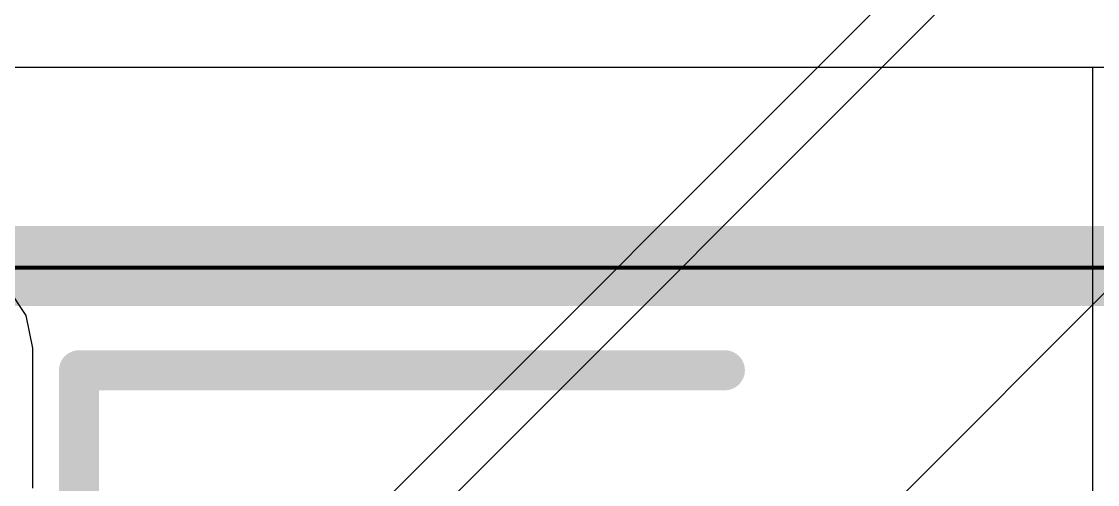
# Model space of a CAD drawing. Header units: inches. Extents: x -6 to 5433, y -4 to 5447.
# Drawn here: x 18.276 to 21.697, y 32.806 to 34.277 of the extents above; entities that cross this region are included whole.
import ezdxf

# ---------------------------------------------------------------- set-up
doc = ezdxf.new("R2010")
doc.units = ezdxf.units.IN
for name, color, linetype in [('Bottom Layer', 5, 'Continuous'), ('Bottom Overlay', 54, 'Continuous'), ('Bottom Solder', 6, 'Continuous'), ('Ground', 16, 'Continuous'), ('Mechanical 4', 56, 'Continuous'), ('Power', 76, 'Continuous'), ('Top Layer', 1, 'Continuous')]:
    doc.layers.add(name, color=color, linetype=linetype)

msp = doc.modelspace()

# ---------------------------------------------------------------- linework, layer by layer
at = {"layer": 'Bottom Layer'}
for p, q in [((16.995, 34.1324), (21.6811, 34.1324)), ((21.6811, 34.1324), (21.6811, 32.069))]:
    msp.add_line(p, q, dxfattribs=at)
at = {"layer": 'Bottom Overlay'}
for points in [[(18.4581, 6.1691, 0.127, 0.127, 0), (18.4581, 33.169, 0.127, 0.127, 0)], [(18.4581, 33.169, 0.127, 0.127, 0), (20.5123, 33.169, 0.127, 0.127, 0)]]:
    msp.add_lwpolyline(points, format="xyseb", dxfattribs=at)
for points in [[(18.4264, 33.169, 0.0635, 0.0635, 1), (18.4899, 33.169, 0.0635, 0.0635, 1)], [(18.4264, 33.169, 0.0635, 0.0635, 1), (18.4899, 33.169, 0.0635, 0.0635, 1)], [(20.4806, 33.169, 0.0635, 0.0635, 1), (20.5441, 33.169, 0.0635, 0.0635, 1)]]:
    msp.add_lwpolyline(points, format="xyseb", close=True, dxfattribs=at)
at = {"layer": 'Bottom Solder'}
for p in [(10.6354, 23.7532), (10.9821, 24.3044), (12.6044, 24.2952)]:
    msp.add_line(p, (5432.8521, 5447.4931), dxfattribs=at)
at = {"layer": 'Ground'}
msp.add_line((16.995, 34.1324), (66.0734, 34.1324), dxfattribs=at)
at = {"layer": 'Mechanical 4'}
for points in [[(-2.5, 33.5, 0.254, 0.254, 0), (67.5, 33.5, 0.254, 0.254, 0)], [(-2.5028, 33.495, 0.0127, 0.0127, 0), (67.4972, 33.495, 0.0127, 0.0127, 0)]]:
    msp.add_lwpolyline(points, format="xyseb", dxfattribs=at)
at = {"layer": 'Power'}
msp.add_line((16.995, 34.1324), (53.5077, 34.1324), dxfattribs=at)
at = {"layer": 'Top Layer'}
for p, q in [((17.628, 34.1324), (38.3068, 34.1324)), ((18.2904, 33.3427), (18.2315, 33.431)), ((18.3111, 33.2387), (18.2904, 33.3427)), ((18.3111, 32.7947), (18.3111, 33.2387)), ((18.3111, 33.2387), (18.3111, 33.2387))]:
    msp.add_line(p, q, dxfattribs=at)

doc.saveas('drawing.dxf')
